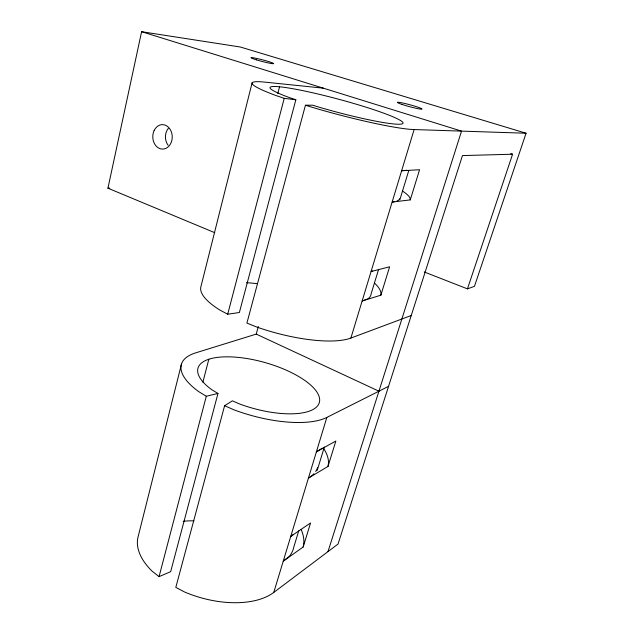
<?xml version="1.0" encoding="UTF-8"?>
<svg xmlns="http://www.w3.org/2000/svg" width="634" height="634" viewBox="0 0 634 634"><rect width="100%" height="100%" fill="white"/><g stroke="black" fill="none" stroke-linecap="round" stroke-linejoin="round"><path stroke-width="0.95" d="M313.988 473.669A79.313 34.482 16 0 1 308.433 478.091L328.008 466.442L328.483 463.121A84.56 36.479 16.2 0 0 323.784 448.761M214.752 232.694L107.931 188.195L141.612 31.7L240.341 47.011L526.069 133.235L474.446 286.346L467.448 288.866L424.217 271.954M181.49 364.035L138.315 535.92A75.723 41.432 16.6 0 0 152.184 571.242L159.063 576.639L170.673 571.67L217.977 393.452L212.073 389.91A63.075 23.648 15.8 0 1 237.013 357.275A63.075 23.648 15.8 0 1 319.663 399.475A63.075 23.648 15.8 0 1 239.644 403.993L232.401 400.831L224.618 405.705L175.808 587.385L184.486 591.958A75.723 41.432 16.6 0 0 273.761 592.441L338.057 544.043L462.455 155.584L512.589 154.213L467.448 288.866M252.102 82.864L201.01 286.314A82.198 24.472 15.6 0 0 219.839 310.034L227.701 314.218L239.375 312.514L295.84 99.784L289.049 97.454A68.813 6.467 15 0 1 308.338 91.819A68.813 6.467 15 0 1 402.677 122.203A68.813 6.467 15 0 1 320.669 107.645L312.562 105.173L305.453 105.22L246.911 323.086L256.588 326.978A82.198 24.472 15.6 0 0 350.895 338.057L411.244 315.51M202.88 382.167L208.84 359.224M277.811 93.491L279.546 86.803M159.063 576.639L206.304 396.25L217.977 393.452M227.701 314.218L284.222 98.349L295.84 99.784M206.304 396.25L198.704 391.63A80.185 30.099 15.8 0 1 195.835 352.813L256.239 334.11L258.315 326.494M273.761 592.441L326.827 417.434L388.555 386.352M350.895 338.057L414.121 129.558L526.069 133.235M298.765 530.793L293.875 546.801A77.142 39.839 16.4 0 1 289.294 556.398L283.239 561.177L303.147 547.015L310.573 522.955L290.76 536.388A77.816 38.286 16.3 0 0 293.027 534.692M317.174 470.507L324.362 446.962M378.593 269.402L371.12 293.867A83.815 21.913 15.5 0 1 367.768 298.939L362.141 300.976L380.852 295.198L389.625 266.787L371.08 271.518A84.607 19.678 15.4 0 0 372.784 271.019M399.856 199.773L408.764 170.601M328.008 466.442L335.854 441.026L316.39 451.852L322.286 448.167M394.182 201.763A86.39 14.233 15.2 0 1 392.129 202.08L410.261 199.892L419.573 169.738L401.631 170.744L406.988 170.269M327.984 551.628L461.536 131.111L141.612 31.7M107.931 188.195L109.777 188.092M323.292 88.158L264.822 82.119A87.5 8.234 15 0 0 275.449 95.33L284.222 98.349M305.453 105.22L316.049 108.462A87.5 8.234 15 0 0 414.121 129.558M510.703 153.618L512.589 154.213M224.618 405.705L234.041 409.857A80.185 30.099 15.8 0 0 326.827 417.434M256.239 334.11L378.934 391.194M410.261 199.892L410.111 198.426A92.049 15.042 15.2 0 0 402.487 191.032M301.102 529.461A82.301 42.169 16.6 0 1 303.147 547.015M317.555 467.63A79.313 34.482 16 0 1 315.677 471.514M399.634 198.727A86.39 14.233 15.2 0 1 396.892 201.01M374.401 283.002A89.37 23.165 15.5 0 1 380.852 295.198M168.097 145.241A12.014 9.637 89.1 0 1 168.343 128.337M246.452 282.724A64.66 19.226 15.6 0 1 257.245 283.691M183.194 521.306A59.58 32.564 16.6 0 1 193.941 520.847M402.099 104.444A12.775 0.967 15.2 0 0 421.895 109.143A12.775 0.967 15.2 0 0 405.047 103.524A12.775 0.967 15.2 0 0 402.099 104.444M256.469 59.858A11.697 0.824 14.6 0 0 273.69 63.606A11.697 0.824 14.6 0 0 256.952 58.502A11.697 0.824 14.6 0 0 256.469 59.858M154.197 130.406A12.236 9.732 88.9 0 0 162.28 149.093A12.236 9.732 88.9 0 0 171.053 131.095A12.236 9.732 88.9 0 0 154.197 130.406"/></g></svg>
